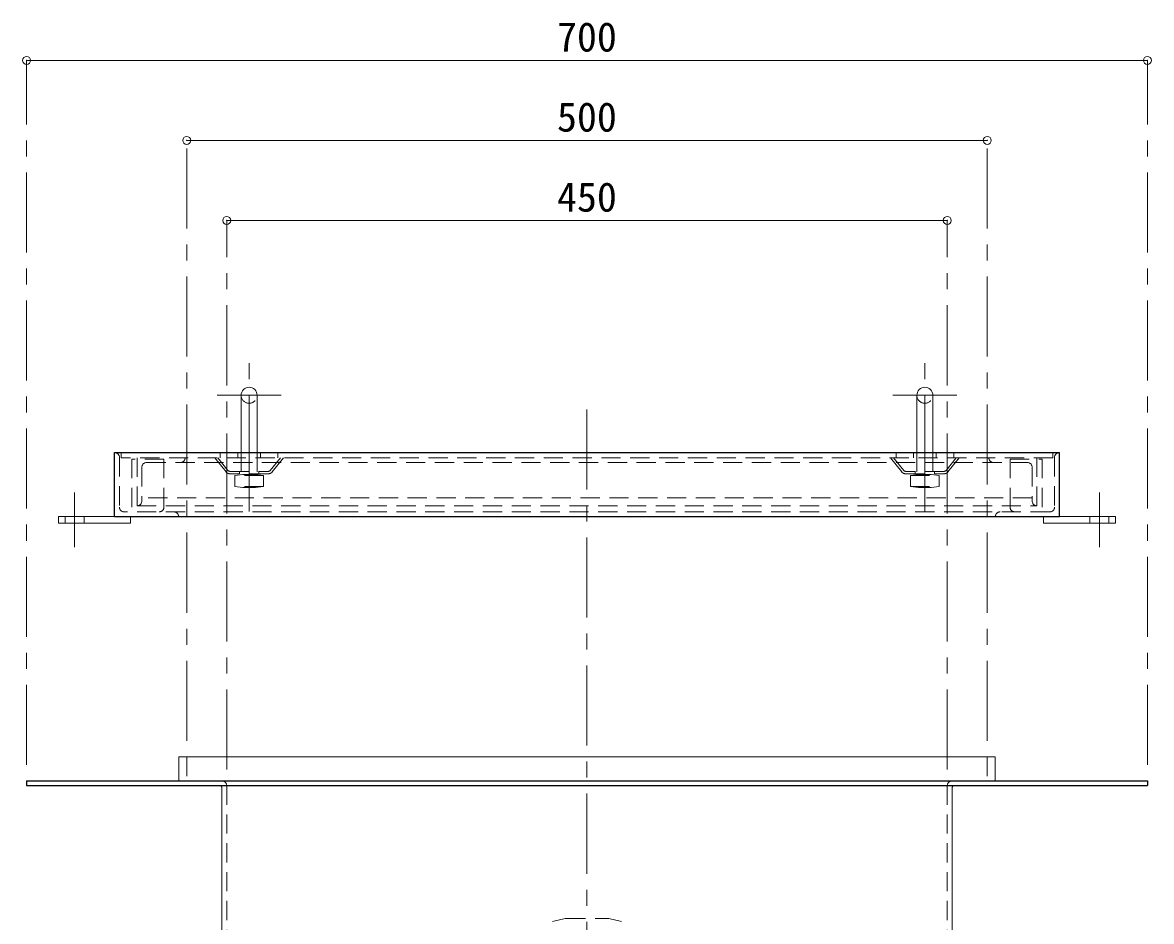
# Model space of a CAD drawing. Units: millimetres at full size, sheet at 1:10. Extents: x -2114 to 1936, y -1399 to 1411.
# Drawn here: x 134 to 839, y -701 to -140 of the extents above; entities that cross this region are included whole.
import ezdxf
from ezdxf.enums import TextEntityAlignment as Align

# ---------------------------------------------------------------- set-up
doc = ezdxf.new("R2010")
doc.units = ezdxf.units.MM
doc.header["$LTSCALE"] = 10
doc.header["$PDMODE"] = 32
doc.header["$PDSIZE"] = 5
doc.linetypes.add('CHAIN1', pattern=[8, 5, -1, 1, -1])
doc.linetypes.add('DASHED1', pattern=[1.8, 1.2, -0.6])
doc.layers.add('0-0_ﾚｲﾔ1', color=4, linetype='Continuous', lineweight=9)
doc.styles.add('ＭＳ ゴシック', font='')
doc.styles.get('ＭＳ ゴシック').set_extended_font_data('MS Gothic')

msp = doc.modelspace()

# ---------------------------------------------------------------- linework, layer by layer
at = {"layer": '0-0_ﾚｲﾔ1'}
for p, q in [((136.08, -163.64), (836.08, -163.64)), ((736.08, -213.64), (236.08, -213.64)), ((711.08, -263.64), (261.08, -263.64)), ((270.08, -372.84), (270.08, -408.64)), ((280.08, -372.84), (280.08, -408.64)), ((692.08, -372.84), (692.08, -408.64)), ((702.08, -372.84), (702.08, -408.64)), ((191.08, -448.64), (156.08, -448.64)), ((156.08, -452.64), (156.08, -448.64)), ((201.08, -452.64), (201.08, -448.64)), ((771.08, -452.64), (771.08, -448.64)), ((781.08, -448.64), (816.08, -448.64)), ((201.08, -452.64), (156.08, -452.64))]:
    msp.add_line(p, q, dxfattribs=at)
at = {"layer": '0-0_ﾚｲﾔ1', "linetype": 'CHAIN1'}
for p, q in [((136.08, -603.64), (136.08, -163.64)), ((836.08, -603.64), (836.08, -163.64)), ((236.08, -588.64), (236.08, -213.64)), ((736.08, -588.64), (736.08, -213.64)), ((261.08, -606.64), (261.08, -263.64)), ((711.08, -606.64), (711.08, -263.64)), ((275.08, -422.84), (275.08, -352.84)), ((697.08, -422.84), (697.08, -352.84)), ((255.08, -372.84), (295.08, -372.84)), ((486.08, -1151.64), (486.08, -373.64)), ((717.08, -372.84), (677.08, -372.84)), ((275.08, -445.34), (275.08, -429.84)), ((697.08, -445.34), (697.08, -429.84)), ((166.08, -467.64), (166.08, -433.64)), ((806.08, -467.64), (806.08, -433.64))]:
    msp.add_line(p, q, dxfattribs=at)
at = {"layer": '0-0_ﾚｲﾔ1', "color": 5, "lineweight": 25}
for p, q in [((191.08, -408.64), (781.08, -408.64)), ((191.08, -448.64), (191.08, -408.64)), ((781.08, -448.64), (781.08, -408.64)), ((191.08, -448.64), (781.08, -448.64)), ((136.08, -613.64), (836.08, -613.64)), ((836.08, -613.64), (836.08, -616.64))]:
    msp.add_line(p, q, dxfattribs=at)
at = {"layer": '0-0_ﾚｲﾔ1', "linetype": 'DASHED1'}
for p, q in [((195.08, -408.64), (195.08, -411.84)), ((257.08, -408.64), (257.08, -411.84)), ((268.08, -408.64), (268.08, -411.84)), ((270.08, -408.64), (270.08, -422.44)), ((280.08, -408.64), (280.08, -422.44)), ((282.08, -408.64), (282.08, -411.84)), ((293.08, -408.64), (293.08, -411.84)), ((679.08, -408.64), (679.08, -411.84)), ((690.08, -408.64), (690.08, -411.84)), ((692.08, -408.64), (692.08, -422.44)), ((702.08, -408.64), (702.08, -422.44)), ((704.08, -408.64), (704.08, -411.84)), ((715.08, -408.64), (715.08, -411.84)), ((777.08, -408.64), (777.08, -411.84)), ((777.08, -411.84), (195.08, -411.84)), ((205.08, -411.84), (205.08, -445.64)), ((211.08, -414.84), (761.08, -414.84)), ((221.88, -442.64), (221.88, -412.64)), ((260.68, -420.71), (253.58, -411.84)), ((261.85, -419.77), (255.5, -411.84)), ((288.31, -419.77), (294.66, -411.84)), ((289.48, -420.71), (296.58, -411.84)), ((682.68, -420.71), (675.58, -411.84)), ((683.85, -419.77), (677.5, -411.84)), ((710.31, -419.77), (716.66, -411.84)), ((711.48, -420.71), (718.58, -411.84)), ((750.28, -442.64), (750.28, -412.64)), ((767.08, -411.84), (767.08, -445.64)), ((208.08, -417.84), (208.08, -438.84)), ((263.02, -420.34), (287.14, -420.34)), ((287.14, -421.84), (263.02, -421.84)), ((266.08, -422.84), (271.08, -422.34)), ((266.08, -429.84), (266.08, -422.84)), ((284.08, -422.84), (266.08, -422.84)), ((269.08, -420.34), (269.08, -421.84)), ((271.08, -422.34), (275.08, -422.84)), ((279.08, -422.34), (271.08, -422.34)), ((275.08, -422.84), (279.08, -422.34)), ((275.08, -422.84), (275.08, -429.84)), ((279.08, -422.34), (284.08, -422.84)), ((281.08, -420.34), (281.08, -421.84)), ((284.08, -429.84), (284.08, -422.84)), ((709.14, -420.34), (685.02, -420.34)), ((685.02, -421.84), (709.14, -421.84)), ((693.08, -422.34), (688.08, -422.84)), ((688.08, -422.84), (706.08, -422.84)), ((688.08, -429.84), (688.08, -422.84)), ((691.08, -420.34), (691.08, -421.84)), ((693.08, -422.34), (701.08, -422.34)), ((697.08, -422.84), (693.08, -422.34)), ((701.08, -422.34), (697.08, -422.84)), ((697.08, -422.84), (697.08, -429.84)), ((706.08, -422.84), (701.08, -422.34)), ((703.08, -420.34), (703.08, -421.84)), ((706.08, -429.84), (706.08, -422.84)), ((764.08, -417.84), (764.08, -438.84)), ((271.08, -430.34), (266.08, -429.84)), ((284.08, -429.84), (266.08, -429.84)), ((275.08, -429.84), (271.08, -430.34)), ((279.08, -430.34), (275.08, -429.84)), ((284.08, -429.84), (279.08, -430.34)), ((688.08, -429.84), (693.08, -430.34)), ((688.08, -429.84), (706.08, -429.84)), ((693.08, -430.34), (697.08, -429.84)), ((697.08, -429.84), (701.08, -430.34)), ((701.08, -430.34), (706.08, -429.84)), ((764.08, -436.84), (208.08, -436.84)), ((279.08, -430.34), (271.08, -430.34)), ((693.08, -430.34), (701.08, -430.34)), ((205.08, -441.84), (767.08, -441.84)), ((160.08, -452.64), (160.08, -448.64)), ((172.08, -452.64), (172.08, -448.64)), ((800.08, -452.64), (800.08, -448.64)), ((812.08, -452.64), (812.08, -448.64)), ((236.08, -598.64), (236.08, -613.64)), ((736.08, -598.64), (736.08, -613.64)), ((261.08, -616.64), (261.08, -1113.64)), ((711.08, -616.64), (711.08, -1113.64)), ((472.38, -699.73), (464.47, -701.46)), ((473.24, -699.64), (498.92, -699.64)), ((499.77, -699.73), (507.69, -701.46))]:
    msp.add_line(p, q, dxfattribs=at)
at = {"layer": '0-0_ﾚｲﾔ1', "color": 7, "linetype": 'DASHED1', "lineweight": 18}
for p, q in [((194.08, -411.64), (194.08, -442.64)), ((778.08, -411.64), (778.08, -442.64)), ((775.08, -445.64), (197.08, -445.64))]:
    msp.add_line(p, q, dxfattribs=at)
at = {"layer": '0-0_ﾚｲﾔ1', "color": 7, "lineweight": 18}
for p, q in [((231.08, -598.64), (231.08, -613.64)), ((741.08, -598.64), (231.08, -598.64)), ((741.08, -598.64), (741.08, -613.64)), ((258.08, -618.14), (258.08, -1116.64)), ((714.08, -618.14), (714.08, -1116.64))]:
    msp.add_line(p, q, dxfattribs=at)
at = {"layer": '0-0_ﾚｲﾔ1', "linetype": 'DASHED1'}
for points in [[(221.88, -412.64), (201.88, -412.64), (201.88, -445.64)], [(750.28, -412.64), (770.28, -412.64), (770.28, -445.64)]]:
    msp.add_lwpolyline(points, dxfattribs=at)
at = {"layer": '0-0_ﾚｲﾔ1'}
msp.add_lwpolyline([(771.08, -452.64), (816.08, -452.64), (816.08, -448.64)], dxfattribs=at)
at = {"layer": '0-0_ﾚｲﾔ1', "color": 5, "lineweight": 25}
msp.add_lwpolyline([(136.08, -613.64), (136.08, -616.64), (836.08, -616.64)], dxfattribs=at)
at = {"layer": '0-0_ﾚｲﾔ1'}
for centre in [(275.08, -372.84), (697.08, -372.84)]:
    msp.add_arc(centre, 5, 0, 180, dxfattribs=at)
at = {"layer": '0-0_ﾚｲﾔ1', "linetype": 'DASHED1'}
for centre, radius, start, end in [((275.08, -372.84), 5, 180, 0), ((697.08, -372.84), 5, 180, 0), ((211.08, -417.84), 3, 90, 180), ((232.08, -411.84), 3, 270, 0), ((740.08, -411.84), 3, 180, 270), ((761.08, -417.84), 3, 0, 90), ((263.02, -418.84), 3, 218.65981, 270), ((263.02, -418.84), 1.5, 218.65981, 270), ((287.14, -418.84), 1.5, 270, 321.34019), ((287.14, -418.84), 3, 270, 321.34019), ((685.02, -418.84), 3, 218.65981, 270), ((685.02, -418.84), 1.5, 218.65981, 270), ((709.14, -418.84), 1.5, 270, 321.34019), ((709.14, -418.84), 3, 270, 321.34019), ((205.08, -438.84), 3, 270, 0), ((218.88, -442.64), 3, 270, 0), ((753.28, -442.64), 3, 180, 270), ((767.08, -438.84), 3, 180, 270), ((258.08, -616.64), 3, 0, 90), ((714.08, -616.64), 3, 90, 180), ((473.24, -703.64), 4, 90, 102.36697), ((498.92, -703.64), 4, 77.63303, 90)]:
    msp.add_arc(centre, radius, start, end, dxfattribs=at)
at = {"layer": '0-0_ﾚｲﾔ1', "color": 7, "linetype": 'DASHED1', "lineweight": 18}
for centre, start, end in [((191.08, -411.64), 0, 90), ((781.08, -411.64), 90, 180), ((197.08, -442.64), 180, 270), ((775.08, -442.64), 270, 0), ((228.08, -448.64), 0, 90), ((744.08, -448.64), 90, 180)]:
    msp.add_arc(centre, 3, start, end, dxfattribs=at)
at = {"layer": '0-0_ﾚｲﾔ1', "color": 7, "lineweight": 18}
for centre, start, end in [((256.58, -618.14), 0, 90), ((715.58, -618.14), 90, 180)]:
    msp.add_arc(centre, 1.5, start, end, dxfattribs=at)
at = {"layer": '0-0_ﾚｲﾔ1', "color": 1}
for p in [(136.08, -163.64), (836.08, -163.64), (236.08, -213.64), (736.08, -213.64), (261.08, -263.64), (711.08, -263.64)]:
    msp.add_point(p, dxfattribs=at)

# ---------------------------------------------------------------- texts
at = {"layer": '0-0_ﾚｲﾔ1', "color": 7, "style": 'ＭＳ ゴシック'}
for s, p in [('700', (467.33, -163.64)), ('500', (467.33, -213.64)), ('450', (467.33, -263.64))]:
    msp.add_text(s, height=18.33, dxfattribs=at).set_placement(p, align=Align.BOTTOM_LEFT)

doc.saveas('drawing.dxf')
